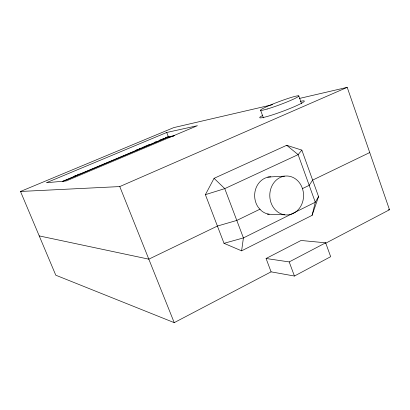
<?xml version="1.0" encoding="UTF-8"?>
<svg xmlns="http://www.w3.org/2000/svg" width="410" height="410" viewBox="0 0 410 410"><rect width="100%" height="100%" fill="white"/><g stroke="black" fill="none" stroke-linecap="round" stroke-linejoin="round"><path stroke-width="0.61" d="M241.603 250.838L243.417 237.918L224.762 188.626L214.061 178.329L205.389 194.668L224.024 243.325L241.603 250.838L312.077 215.358L318.56 196.605L301.852 150.127L286.698 145.294L214.061 178.329M312.077 215.358L315.285 202.227L318.56 196.605M301.852 150.127L298.126 154.631L224.762 188.626L205.389 194.668M294.431 276.038L330.665 256.686L325.653 242.817L301.053 240.475L266.075 258.495L271.087 271.845L294.431 276.038L289.199 261.923L266.075 258.495M289.199 261.923L325.653 242.817M272.594 104.673L173.727 127.618L20.5 191.465L55.786 275.207L174.219 322.644L271.087 271.845M325.642 243.238L389.5 209.756L347.214 87.356L299.331 98.467M259.971 209.197L236.796 220.431L217.413 226.059L148.815 259.166L39.227 235.909M302.293 188.682L309.196 185.335L312.63 180.108L369.738 152.551M20.5 191.465L119.766 186.576L347.214 87.356M74.579 175.946L76.342 175.208M77.516 174.711L79.279 173.973M136.089 150.091L137.837 149.358M139.005 148.866L140.753 148.133M141.922 147.641L143.669 146.908M144.833 146.416L146.585 145.683M147.749 145.191L149.496 144.453M154.744 142.249L155.913 141.757M159.408 140.292L161.161 139.554M162.324 139.062L164.072 138.329M165.24 137.837L168.156 136.612M62.448 181.404L168.387 136.853L174.558 135.582M62.945 181.394L167.265 137.514L173.512 136.238M166.701 132.486L46.407 182.737L66.194 180.948L197.41 125.691L166.701 132.486L168.387 136.853M224.024 243.325L243.417 237.918L315.285 202.227L298.126 154.631L286.698 145.294M267.73 177.064L284.514 176.146M388.219 209.725L389.5 209.756M267.33 214.163L284.75 214.82A19.48 16.892 89.5 0 0 302.17 187.76A19.48 16.892 89.5 0 0 273.101 183.839A19.48 16.892 89.5 0 0 284.75 214.82M119.766 186.576L174.219 322.644M260.596 110.208L263.389 117.87M298.782 95.873L301.545 103.622M269.18 214.235A18.758 16.415 89.5 0 1 261.252 210.627L258.156 207.178A18.758 16.415 89.5 0 1 256.229 187.513A18.758 16.415 89.5 0 1 270.79 176.848M300.417 101.337A23.78 2.06 -20.4 0 1 297.327 105.319A23.78 2.06 -20.4 0 1 268.401 116.138A23.78 2.06 -20.4 0 1 262.451 115.538M267.156 109.024A20.403 1.594 -20.5 0 0 298.475 96.432A20.403 1.594 -20.5 0 0 273.506 103.771A20.403 1.594 -20.5 0 0 267.156 109.024"/></g></svg>
